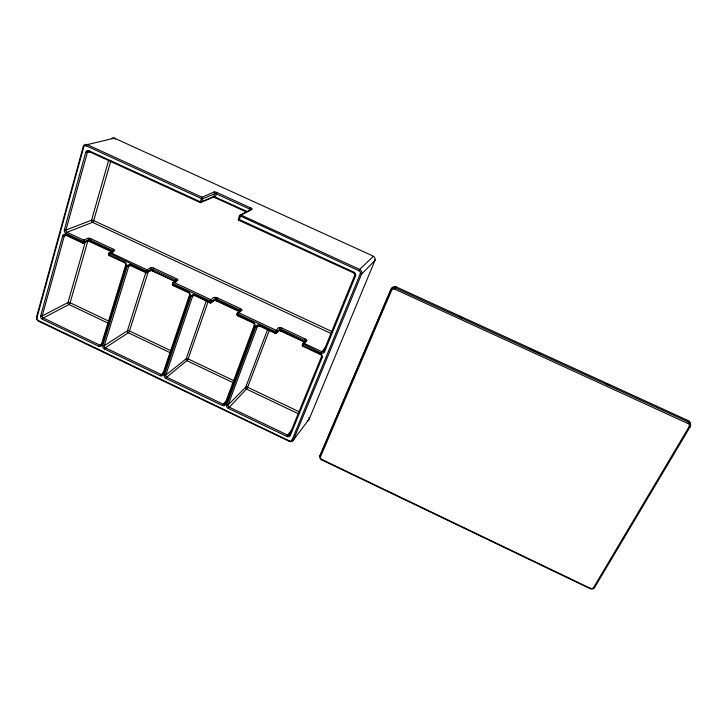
<?xml version="1.0" encoding="UTF-8"?>
<svg xmlns="http://www.w3.org/2000/svg" width="727" height="727" viewBox="0 0 727 727"><rect width="100%" height="100%" fill="white"/><g stroke="black" fill="none" stroke-linecap="round" stroke-linejoin="round"><path stroke-width="1.09" d="M353.649 272.988L353.867 272.18L238.374 219.081L239.51 215.619L250.57 209.794A1.163 1.063 61.2 0 1 251.933 209.24A2.308 0.654 20.3 0 0 250.642 207.904L249.897 209.14L250.606 209.703M112.331 251.942L113.521 249.279A2.299 0.809 17.2 0 1 114.448 250.67L110.313 252.596A1.154 0.991 57.9 0 0 109.023 253.141L146.145 271.026C148.608 272.38 150.48 267.99 152.943 269.344L175.807 280.049C178.651 281.431 170.4 282.34 173.253 283.73L210.412 301.142C212.811 302.541 214.201 297.752 216.601 299.142L239.783 310.002C242.618 311.256 235.048 312.774 237.902 314.028L275.578 331.685C277.959 333.13 278.768 327.913 281.14 329.358L304.976 340.545L305.385 341.127L302.75 343.916A1.154 1.054 43.1 0 1 304.177 343.417L306.767 340.681A2.272 0.872 21.7 0 0 305.358 339.046L281.867 328.05A2.272 0.863 21.1 0 0 279.141 327.75C277.523 326.823 271.971 337.692 277.296 331.348M305.013 342.063L280.767 330.34C278.795 328.74 277.723 334.057 275.206 332.675L259.412 325.269L259.303 325.987L275.179 333.329A1.154 1.045 46.2 0 0 276.587 332.821L276.969 331.83A1.154 1.045 46.3 0 0 276.315 330.358L238.656 312.719A1.154 1.027 50 0 0 237.275 313.237L236.838 314.373L237.365 314.927L253.26 322.388A2.863 2.572 48.3 0 1 254.886 326.06L225.697 404.394A2.754 2.399 43.7 0 1 222.389 405.502L165.974 378.476A2.744 2.363 47.9 0 1 164.338 375.005L191.11 296.143L192.519 296.352A1.727 1.518 53.1 0 1 194.591 295.544L210.139 302.832A1.154 1.018 52.1 0 0 211.502 302.314L214.883 299.933L215.892 299.987L240.092 311.51M395.988 287.583L396.206 286.874M238.392 218.836A1.2 1.09 60.1 0 0 239.074 220.39L353.722 272.961A1.799 1.69 47.2 0 1 354.694 275.288L323.806 350.932L324.578 351.704L355.494 276.06A2.981 2.808 47.1 0 0 353.867 272.189M176.107 281.703L151.207 270.117L151.47 269.144A1.145 0.991 56.4 0 0 150.798 267.681L146.79 269.881L145.954 272.779A1.154 1 56.2 0 0 147.308 272.234L151.18 270.126A1.145 0.991 56.3 0 1 149.853 270.662L145.991 272.761L130.46 265.582L130.46 264.828L146.018 272.107L147.308 272.234L147.626 271.226A1.154 1 56.2 0 0 146.945 269.753L110.313 252.596L109.859 253.06L109.223 255.622L124.68 262.774A1.727 1.481 57 0 1 125.716 264.973L101.407 344.289A1.118 0.491 16.1 0 0 101.853 345.071A2.744 2.308 51.9 0 1 98.745 346.252L42.393 319.253L43.22 318.017L68.956 304.504A1.554 0.573 -63.3 0 0 70.119 302.75L87.976 240.546M321.625 459.964L321.816 459.428L590.36 588.297A2.399 2.027 12.5 0 0 593.55 587.57A1.218 0.536 32.2 0 0 594.622 587.471L690.196 426.758A3.944 3.481 -0.8 0 0 688.533 422.069L688.251 420.642A3.926 3.471 -0.9 0 1 690.286 424.45M690.205 426.804L689.123 426.694A2.635 2.326 -0.8 0 0 688.015 423.559L394.752 289.173A2.426 2.308 38.9 0 0 391.644 290.291L390.781 289.519L392.226 288.564M373.242 256.413L359.647 269.417L240.946 215.028A1.2 1.09 60.5 0 0 239.51 215.619L358.956 270.735A2.408 2.272 46.9 0 1 360.256 273.843L361.61 274.061L374.914 260.484A3.399 0.991 22.5 0 0 374.532 259.548M688.015 423.568L688.533 422.069L395.397 287.883L396.188 286.892L688.187 420.588L687.624 421.16A2.626 2.317 -0.9 0 1 688.905 422.769M247.78 211.802L214.392 196.635L201.652 201.997L200.361 201.797L89.021 150.762A3.008 2.563 65.2 0 0 85.731 152.306L64.358 229.832A2.881 2.417 59.7 0 0 66.121 233.512L82.751 241.319C85.432 242.636 87.894 238.574 90.148 239.955L112.967 250.661L113.221 251.188L109.023 253.141L108.686 254.505L124.481 262.02L124.68 262.774M115.311 139.266A3.326 1.318 -67.6 0 0 114.448 138.166L87.204 144.637A3.635 3.09 65.5 0 0 83.251 146.5L36.568 316.954A1.136 0.473 14.5 0 0 36.941 317.708A2.208 1.817 54.4 0 0 38.313 320.48L38.395 321.152L289.282 441.344A3.335 2.926 37.5 0 0 293.39 440.044L309.166 419.143L374.914 260.484A3.408 3.244 47.8 0 0 373.087 256.058L114.448 138.166A3.435 2.963 66.4 0 0 111.385 138.666M36.941 317.708L83.705 147.099A2.426 2.063 65.5 0 1 86.34 145.863A1.172 0.491 -67.3 0 1 87.204 144.637L202.033 197.217A1.209 1.081 62.5 0 1 202.724 198.771L201.652 201.997A1.2 1.072 62.1 0 1 200.252 202.588L89.285 151.707A1.808 1.545 65.2 0 0 87.304 152.625L65.912 230.077A1.736 1.463 59.7 0 0 66.966 232.286L83.587 240.074A1.154 0.981 59 0 1 84.287 241.546L84.005 242.554L82.651 242.409L65.839 234.53L65.939 235.33L82.724 243.1L88.376 240.71L89.657 240.864L112.949 251.905M42.393 319.253A2.744 2.263 54.5 0 1 40.685 315.782L62.686 235.902A2.872 2.408 59.3 0 1 65.839 234.539M85.25 242.173L67.993 302.505A1.581 1.318 55 0 0 68.956 304.504L107.605 322.906M108.65 160.349L91.529 220.208A1.654 1.409 60.4 0 0 92.52 222.317L331.512 333.702M110.858 160.803L93.71 220.563A1.608 0.618 -65.4 0 1 92.52 222.317L66.966 232.286L66.121 233.521M150.807 267.681A2.29 0.827 18 0 1 153.733 268.099L176.588 278.786A2.281 0.836 18.5 0 1 177.679 280.258L174.044 282.449A1.154 1.009 54.7 0 0 172.708 282.976L172.662 284.584L188.429 291.99L188.529 292.708A1.727 1.518 53.5 0 1 189.538 294.908L162.848 373.705A1.118 0.5 17.9 0 0 163.357 374.532A2.744 2.354 48.3 0 1 160.149 375.677L104.488 349.015A2.744 2.317 51.6 0 1 102.816 345.534L127.198 266.164A2.863 2.472 56.7 0 1 130.46 264.837M188.529 292.708L172.881 285.466L173.644 282.903L174.044 282.449L211.184 299.851A1.154 1.018 52.2 0 1 211.848 301.323L211.502 302.314L210.357 302.259L194.491 294.835L194.591 295.544M112.876 252.205L113.176 251.215A1.145 0.981 58.1 0 1 114.457 250.67M101.853 345.071L126.207 265.7A2.863 2.463 57 0 0 124.481 262.029M146.036 271.88L127.398 330.794L104.279 345.661A1.118 0.491 16.1 0 1 102.807 345.534M148.472 271.107L129.47 330.994A1.563 0.473 -63.6 0 1 128.352 332.793L105.288 347.751L104.515 348.924M98.745 346.261L102.343 343.217M176.025 281.785L176.352 280.786A1.145 1 54.8 0 1 177.679 280.258M163.357 374.532L190.101 295.671L189.538 294.908M206.523 300.233L186.203 358.784L165.756 375.105A1.118 0.5 17.9 0 1 164.329 374.996M208.186 301.551L187.775 359.901L166.737 377.186L165.974 378.476M160.149 375.686L164.357 371.688M253.26 322.388L253.269 323.061A1.727 1.545 48.3 0 1 254.25 325.26L225.106 403.53A1.663 1.445 43.7 0 1 223.125 404.203L222.38 405.512M240.046 311.765L240.41 310.774A1.145 1.027 50.1 0 1 241.782 310.265A2.272 0.854 20 0 0 240.528 308.711L217.364 297.87A2.272 0.845 19.5 0 0 214.529 297.507C211.366 296.752 206.622 307.957 213.484 300.469A1.136 1.018 52.3 0 0 214.838 299.96L215.183 298.97A1.145 1.018 52.3 0 0 214.52 297.507M306.767 340.681A1.145 1.045 43.2 0 0 305.349 341.181L302.341 344.934L302.596 345.443L320.571 353.94A2.872 2.617 40.7 0 1 322.152 357.611L290.382 435.373A2.772 2.435 37.9 0 1 286.956 436.454L228.287 408.338A2.754 2.399 43.2 0 1 226.688 404.866L255.922 326.541A2.863 2.572 47.7 0 1 259.403 325.278M267.809 328.949L245.753 387.137L228.06 404.939A1.109 0.518 19.9 0 1 226.688 404.857M269.363 330.222L247.253 388.227L228.287 408.338M320.571 353.94L320.38 354.622M358.956 270.735L359.611 269.463A3.599 3.399 46.9 0 1 361.61 274.061L293.39 440.044A1.109 0.527 22.2 0 1 292.063 439.999A2.226 1.963 37.5 0 1 289.328 440.871L289.282 441.344M286.992 436.373L287.665 435.119A1.672 1.472 37.9 0 0 289.709 434.464L321.434 356.766A1.727 1.581 40.7 0 0 320.48 354.567L303.005 346.37A1.154 1.045 43.1 0 1 302.359 344.907L302.75 343.916L320.97 352.949A2.881 2.626 41 0 0 324.569 351.695M292.063 439.999L360.256 273.843M320.97 352.949L326.078 346.561M321.189 453.384L363.727 353.722M364.136 352.759L372.397 333.402M372.815 332.43L391.526 288.592A3.617 3.444 38.9 0 1 396.17 286.911M321.816 459.428A2.254 1.981 34.2 0 1 320.58 456.638L391.644 290.291M394.752 289.173L395.397 287.883A3.626 3.453 38.9 0 0 390.799 289.491L319.871 455.702A3.362 2.963 34.2 0 0 321.725 459.882L589.861 588.57A3.59 3.026 12.5 0 0 594.622 587.471M593.541 587.57L689.123 426.694M590.36 588.297L589.861 588.57M320.952 454.221A1.118 0.536 23.2 0 0 320.771 454.348L319.871 455.702A1.118 0.536 23.2 0 0 320.58 456.638M241.782 310.265L238.483 312.901L237.438 315.736L253.269 323.061M321.434 356.766L322.161 357.611M323.815 350.896L323.842 350.859A1.736 1.59 41 0 1 321.679 351.614L304.177 343.417L302.895 346.425M305.358 339.046L304.195 341.981A2.272 0.872 21.7 0 1 305.013 342.462M354.694 275.288L355.494 276.06M291.754 429.857L287.665 435.119L229.023 407.029A1.663 1.445 43.2 0 1 228.06 404.939L257.322 326.705L259.012 325.233M281.867 328.05L280.631 331.049L304.195 341.981M240.528 308.711L239.337 311.71L216.319 300.833A2.272 0.854 19.4 0 0 213.493 300.478M172.308 284.039L172.381 283.975A1.154 1.009 54.7 0 0 173.053 285.447M254.25 325.26L254.895 326.069M226.66 401.986L225.106 403.53A1.109 0.518 19.8 0 0 225.697 404.394M226.233 401.113L223.125 404.203L166.737 377.186A1.654 1.427 47.9 0 1 165.756 375.105L192.564 296.325L194.454 295.08M217.364 297.87L216.319 300.833M250.606 207.922L216.991 192.537L216.601 192.973L215.11 197.744L245.762 211.711M238.483 312.992L236.92 314.228A1.154 1.027 49.9 0 0 237.575 315.7M153.733 268.099L152.597 271.08L175.607 281.758M176.588 278.786L175.398 281.712M125.716 264.973L126.207 265.7M251.933 209.24L240.864 215.092L239.074 220.39M131.669 264.855L128.588 266.418L127.198 266.164M113.521 249.279L90.975 238.729L90.448 239.274L89.894 241.718L111.604 251.787M214.129 191.973A1.172 1.054 63.1 0 1 214.792 193.482L213.747 196.617A1.163 1.045 62.8 0 1 212.375 197.199L200.079 202.542L201.942 197.262L214.129 191.973A2.317 0.645 19.8 0 1 216.991 192.537M130.615 265.591L130.66 265.573A1.727 1.49 56.7 0 0 128.697 266.373L104.279 345.661A1.654 1.399 51.6 0 0 105.288 347.751L160.921 374.405A1.654 1.418 48.3 0 0 162.848 373.705M66.284 235.33L64.112 236.175L62.686 235.902M83.251 146.5L83.705 147.099M90.475 151.825L85.813 152.343M64.358 229.832L65.912 230.077L91.529 220.208A1.672 0.554 17.1 0 1 93.71 220.563L332.493 331.794M255.922 326.541L257.231 326.75A1.727 1.554 47.7 0 1 259.412 325.932M249.943 209.167L215.446 193.5L202.724 198.771L201.424 198.571L86.34 145.863M459.837 316.936L461.899 317.881M529.91 349.033L534.027 350.923M536.09 351.868L540.216 353.758M606.164 383.965L610.28 385.846M108.741 321.125L70.119 302.75A1.608 0.654 15.6 0 0 67.993 302.505L42.193 315.936A1.136 0.473 14.6 0 1 40.676 315.772M171.399 350.95L129.47 330.994A1.599 0.672 17 0 0 127.398 330.794A1.581 1.345 52.1 0 0 128.352 332.793L170.309 352.768M233.93 380.721L188.202 358.956A1.59 0.691 18.6 0 0 186.203 358.784A1.581 1.372 48.3 0 0 187.13 360.783L232.885 382.575M299.597 411.973L247.689 387.273A1.59 0.7 20.4 0 0 245.753 387.137A1.581 1.399 43.4 0 0 246.653 389.136L298.597 413.872M38.313 320.48L289.328 440.862M307.276 420.679A3.172 2.817 37.5 0 0 309.166 419.143A3.172 1.427 22.4 0 0 308.802 417.734M89.285 151.707A1.172 0.482 -67.2 0 1 89.021 150.762M101.407 344.289A1.654 1.39 51.9 0 1 99.544 344.998L43.22 318.017A1.654 1.363 54.5 0 1 42.193 315.936L64.24 236.139A1.727 1.454 59.3 0 1 66.13 235.321M290.382 435.373A1.109 0.527 22.1 0 1 289.709 434.464M188.42 292A2.853 2.517 53.5 0 1 190.101 295.671M191.119 296.153A2.853 2.526 53.1 0 1 194.491 294.844M149.853 270.671A2.281 0.827 18 0 1 152.779 271.08M212.384 197.199A2.308 0.663 19.7 0 1 215.237 197.753M84.005 242.554A1.154 0.981 58.9 0 1 82.724 243.1L83.369 240.228L87.94 238.265A1.145 0.972 59.1 0 1 88.63 239.719L88.349 240.719A1.145 0.972 59 0 1 87.076 241.264A2.308 0.809 16.7 0 1 90.103 241.727M304.913 342.771A1.145 1.045 43.1 0 1 304.958 342.163M278.005 330.694A1.145 1.036 46.3 0 0 279.395 330.185L279.777 329.204A1.145 1.036 46.4 0 0 279.132 327.75M109.413 255.613A1.154 0.991 57.9 0 1 108.723 254.141M87.949 238.265A2.308 0.8 16.8 0 1 90.966 238.729M38.631 321.116A3.308 2.726 54.4 0 1 36.568 316.954M278.087 330.64A2.272 0.872 21.1 0 1 280.731 330.994M320.562 455.456A3.353 2.953 34.2 0 1 320.771 454.348M393.18 288.265A2.417 2.299 38.9 0 1 395.524 287.528"/></g></svg>
